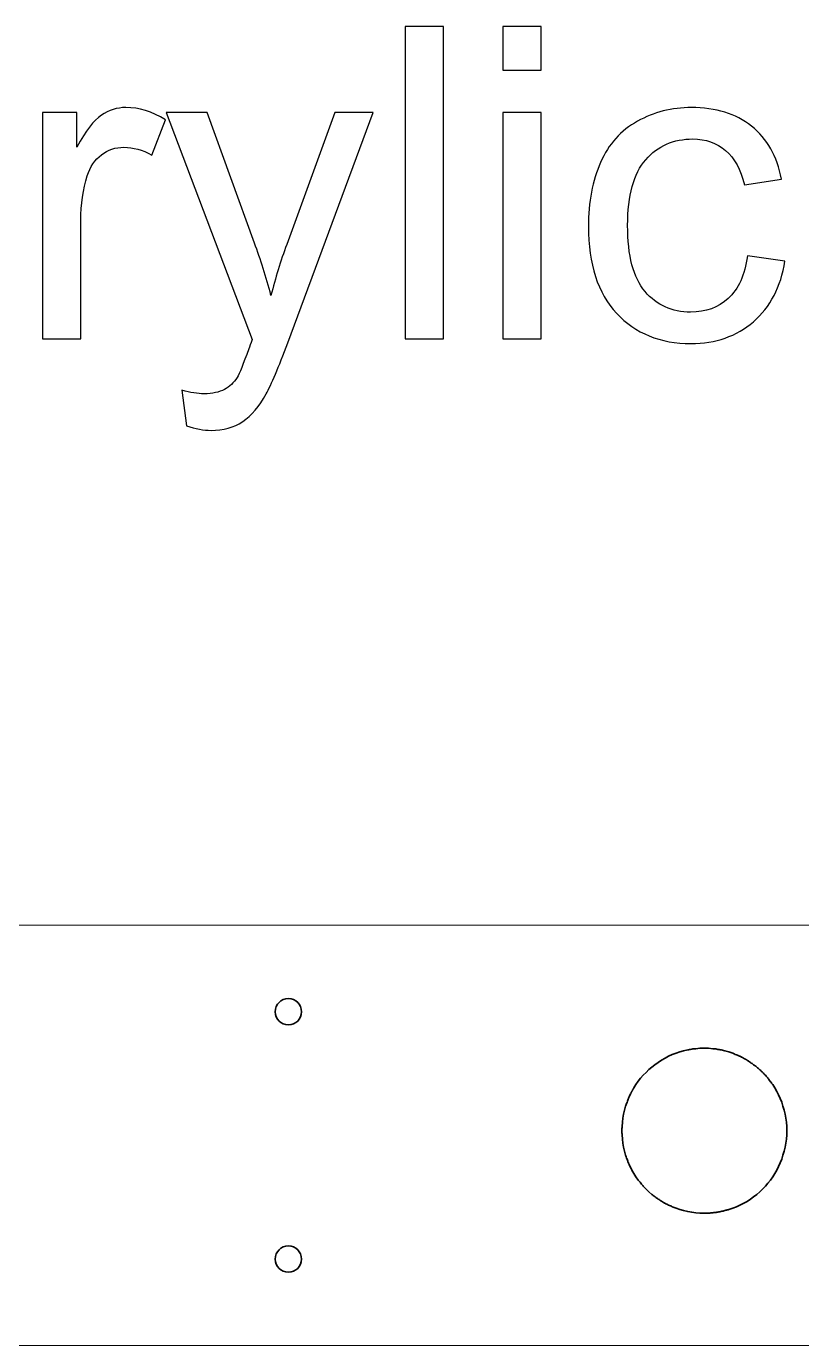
# Model space of a CAD drawing. Header units: millimetres. Extents: x 309 to 2032, y -1240 to 271.
# Drawn here: x 499.5 to 593.6, y 104.1 to 264.1 of the extents above; entities that cross this region are included whole.
import ezdxf

# ---------------------------------------------------------------- set-up
doc = ezdxf.new("R2010")
doc.units = ezdxf.units.MM
doc.header["$MEASUREMENT"] = 0
doc.layers.add('Layer 1', color=7, linetype='Continuous')

msp = doc.modelspace()

# ---------------------------------------------------------------- linework, layer by layer
at = {"layer": 'Layer 1', "color": 250, "lineweight": 18}
msp.add_lwpolyline([(401.2904, 104.1322), (661.2904, 104.1322), (661.2904, 155.1322), (401.2904, 155.1322), (401.2904, 104.1322)], close=True, dxfattribs=at)
at = {"layer": 'Layer 1', "color": 250}
for points, knots in [([(545.4713, 226.2476), (545.4713, 226.2476), (545.4713, 264.136), (545.4713, 264.136), (545.4713, 264.136), (550.1279, 264.136), (550.1279, 264.136), (550.1279, 264.136), (550.1279, 226.2476), (550.1279, 226.2476), (550.1279, 226.2476), (545.4713, 226.2476), (545.4713, 226.2476)], [0, 0, 0, 0, 0.25, 0.25, 0.25, 0.5, 0.5, 0.5, 0.75, 0.75, 0.75, 1, 1, 1, 1]), ([(557.3334, 258.8443), (557.3334, 258.8443), (557.3334, 264.136), (557.3334, 264.136), (557.3334, 264.136), (561.9901, 264.136), (561.9901, 264.136), (561.9901, 264.136), (561.9901, 258.8443), (561.9901, 258.8443), (561.9901, 258.8443), (557.3334, 258.8443), (557.3334, 258.8443)], [0, 0, 0, 0, 0.25, 0.25, 0.25, 0.5, 0.5, 0.5, 0.75, 0.75, 0.75, 1, 1, 1, 1]), ([(501.4446, 226.2476), (501.4446, 226.2476), (501.4446, 253.7114), (501.4446, 253.7114), (501.4446, 253.7114), (505.625, 253.7114), (505.625, 253.7114), (505.625, 253.7114), (505.625, 249.5045), (505.625, 249.5045), (506.6922, 251.4536), (507.6799, 252.7412), (508.5883, 253.3586), (509.4967, 253.9848), (510.4933, 254.2935), (511.5781, 254.2935), (513.148, 254.2935), (514.7443, 253.7996), (516.3671, 252.8206), (516.3671, 252.8206), (514.709, 248.5255), (514.709, 248.5255), (513.5801, 249.1605), (512.4513, 249.478), (511.3224, 249.478), (510.3081, 249.478), (509.3997, 249.1694), (508.5972, 248.5608), (507.7946, 247.9523), (507.2213, 247.1056), (506.8774, 246.0208), (506.357, 244.3716), (506.1013, 242.5636), (506.1013, 240.5968), (506.1013, 240.5968), (506.1013, 226.2476), (506.1013, 226.2476), (506.1013, 226.2476), (501.4446, 226.2476), (501.4446, 226.2476)], [0, 0, 0, 0, 0.07692308, 0.07692308, 0.07692308, 0.15384615, 0.15384615, 0.15384615, 0.23076923, 0.23076923, 0.23076923, 0.30769231, 0.30769231, 0.30769231, 0.38461538, 0.38461538, 0.38461538, 0.46153846, 0.46153846, 0.46153846, 0.53846154, 0.53846154, 0.53846154, 0.61538462, 0.61538462, 0.61538462, 0.69230769, 0.69230769, 0.69230769, 0.76923077, 0.76923077, 0.76923077, 0.84615385, 0.84615385, 0.84615385, 0.92307692, 0.92307692, 0.92307692, 1, 1, 1, 1]), ([(518.9071, 215.6907), (518.9071, 215.6907), (518.378, 219.9946), (518.378, 219.9946), (519.401, 219.7212), (520.283, 219.5801), (521.0414, 219.5801), (522.0821, 219.5801), (522.9112, 219.7565), (523.5285, 220.1004), (524.1547, 220.4444), (524.6662, 220.9295), (525.0631, 221.5468), (525.3542, 222.0143), (525.8304, 223.1696), (526.483, 225.0217), (526.5712, 225.2775), (526.7035, 225.6567), (526.8976, 226.1594), (526.8976, 226.1594), (516.473, 253.7114), (516.473, 253.7114), (516.473, 253.7114), (521.4471, 253.7114), (521.4471, 253.7114), (521.4471, 253.7114), (527.1798, 237.854), (527.1798, 237.854), (527.9294, 235.852), (528.5909, 233.7353), (529.1818, 231.5128), (529.7198, 233.603), (530.3548, 235.6668), (531.0956, 237.6952), (531.0956, 237.6952), (536.9517, 253.7114), (536.9517, 253.7114), (536.9517, 253.7114), (541.5996, 253.7114), (541.5996, 253.7114), (541.5996, 253.7114), (531.2191, 225.7713), (531.2191, 225.7713), (530.099, 222.7639), (529.2259, 220.7002), (528.5997, 219.5625), (527.7707, 218.0367), (526.8182, 216.9166), (525.751, 216.2022), (524.6751, 215.4879), (523.3962, 215.1351), (521.9146, 215.1351), (521.015, 215.1351), (520.0096, 215.3203), (518.9071, 215.6907)], [0, 0, 0, 0, 0.05555556, 0.05555556, 0.05555556, 0.11111111, 0.11111111, 0.11111111, 0.16666667, 0.16666667, 0.16666667, 0.22222222, 0.22222222, 0.22222222, 0.27777778, 0.27777778, 0.27777778, 0.33333333, 0.33333333, 0.33333333, 0.38888889, 0.38888889, 0.38888889, 0.44444444, 0.44444444, 0.44444444, 0.5, 0.5, 0.5, 0.55555556, 0.55555556, 0.55555556, 0.61111111, 0.61111111, 0.61111111, 0.66666667, 0.66666667, 0.66666667, 0.72222222, 0.72222222, 0.72222222, 0.77777778, 0.77777778, 0.77777778, 0.83333333, 0.83333333, 0.83333333, 0.88888889, 0.88888889, 0.88888889, 0.94444444, 0.94444444, 0.94444444, 1, 1, 1, 1]), ([(557.3334, 226.2476), (557.3334, 226.2476), (557.3334, 253.7114), (557.3334, 253.7114), (557.3334, 253.7114), (561.9901, 253.7114), (561.9901, 253.7114), (561.9901, 253.7114), (561.9901, 226.2476), (561.9901, 226.2476), (561.9901, 226.2476), (557.3334, 226.2476), (557.3334, 226.2476)], [0, 0, 0, 0, 0.25, 0.25, 0.25, 0.5, 0.5, 0.5, 0.75, 0.75, 0.75, 1, 1, 1, 1]), ([(587.0285, 236.3018), (587.0285, 236.3018), (591.5793, 235.6668), (591.5793, 235.6668), (591.0766, 232.5359), (589.8066, 230.0929), (587.7517, 228.3202), (585.6967, 226.5475), (583.1655, 225.6655), (580.1758, 225.6655), (576.4275, 225.6655), (573.4112, 226.8914), (571.1358, 229.3432), (568.8516, 231.795), (567.7139, 235.3052), (567.7139, 239.8736), (567.7139, 242.837), (568.2078, 245.4211), (569.1867, 247.6436), (570.1657, 249.8573), (571.6562, 251.5241), (573.667, 252.6266), (575.669, 253.7378), (577.8474, 254.2935), (580.211, 254.2935), (583.1832, 254.2935), (585.6262, 253.5438), (587.5135, 252.0357), (589.4097, 250.5275), (590.6268, 248.3844), (591.156, 245.6151), (591.156, 245.6151), (586.658, 244.9272), (586.658, 244.9272), (586.2259, 246.7705), (585.4674, 248.1551), (584.365, 249.09), (583.2714, 250.016), (581.9485, 250.4834), (580.3962, 250.4834), (578.0503, 250.4834), (576.1453, 249.6456), (574.6724, 247.9699), (573.2084, 246.2854), (572.4764, 243.6396), (572.4764, 240.0059), (572.4764, 236.3194), (573.1819, 233.6471), (574.593, 231.9802), (576.013, 230.3134), (577.8562, 229.4755), (580.1228, 229.4755), (581.9573, 229.4755), (583.483, 230.0311), (584.7001, 231.1512), (585.926, 232.2625), (586.7021, 233.9823), (587.0285, 236.3018)], [0, 0, 0, 0, 0.05263158, 0.05263158, 0.05263158, 0.10526316, 0.10526316, 0.10526316, 0.15789474, 0.15789474, 0.15789474, 0.21052632, 0.21052632, 0.21052632, 0.26315789, 0.26315789, 0.26315789, 0.31578947, 0.31578947, 0.31578947, 0.36842105, 0.36842105, 0.36842105, 0.42105263, 0.42105263, 0.42105263, 0.47368421, 0.47368421, 0.47368421, 0.52631579, 0.52631579, 0.52631579, 0.57894737, 0.57894737, 0.57894737, 0.63157895, 0.63157895, 0.63157895, 0.68421053, 0.68421053, 0.68421053, 0.73684211, 0.73684211, 0.73684211, 0.78947368, 0.78947368, 0.78947368, 0.84210526, 0.84210526, 0.84210526, 0.89473684, 0.89473684, 0.89473684, 0.94736842, 0.94736842, 0.94736842, 1, 1, 1, 1])]:
    msp.add_open_spline(points, degree=3, knots=knots, dxfattribs=at)
at = {"layer": 'Layer 1', "lineweight": 35}
for points in [[(532.8904, 144.6322), (532.8904, 145.5159), (532.1741, 146.2322), (531.2904, 146.2322), (530.4067, 146.2322), (529.6904, 145.5159), (529.6904, 144.6322), (529.6904, 143.7485), (530.4067, 143.0322), (531.2904, 143.0322), (532.1741, 143.0322), (532.8904, 143.7485), (532.8904, 144.6322)], [(532.8904, 114.6322), (532.8904, 115.5159), (532.1741, 116.2322), (531.2904, 116.2322), (530.4067, 116.2322), (529.6904, 115.5159), (529.6904, 114.6322), (529.6904, 113.7485), (530.4067, 113.0322), (531.2904, 113.0322), (532.1741, 113.0322), (532.8904, 113.7485), (532.8904, 114.6322)]]:
    msp.add_open_spline(points, degree=3, knots=[0, 0, 0, 0, 0.25, 0.25, 0.25, 0.5, 0.5, 0.5, 0.75, 0.75, 0.75, 1, 1, 1, 1], dxfattribs=at)
at = {"layer": 'Layer 1', "color": 250, "lineweight": 35}
msp.add_open_spline([(581.7937, 140.1916), (581.7937, 140.1916), (581.2599, 140.1916), (581.2599, 140.1916), (581.2599, 140.1916), (580.7595, 140.1416), (580.7595, 140.1416), (580.7595, 140.1416), (580.6595, 140.1416), (580.6595, 140.1416), (580.6595, 140.1416), (580.5426, 140.1249), (580.5426, 140.1249), (580.5426, 140.1249), (580.3926, 140.1082), (580.3926, 140.1082), (580.3926, 140.1082), (580.2591, 140.0748), (580.2591, 140.0748), (580.2591, 140.0748), (580.1257, 140.0582), (580.1257, 140.0582), (580.1257, 140.0582), (579.9922, 140.0415), (579.9922, 140.0415), (579.9922, 140.0415), (579.8754, 140.0248), (579.8754, 140.0248), (579.8754, 140.0248), (579.7753, 139.9914), (579.7753, 139.9914), (579.7753, 139.9914), (579.2749, 139.8913), (579.2749, 139.8913), (579.2749, 139.8913), (578.8079, 139.7579), (578.8079, 139.7579), (578.8079, 139.7579), (578.3575, 139.5911), (578.3575, 139.5911), (578.3575, 139.5911), (577.8904, 139.4243), (577.8904, 139.4243), (577.8904, 139.4243), (577.44, 139.2241), (577.44, 139.2241), (577.44, 139.2241), (577.023, 139.0073), (577.023, 139.0073), (577.023, 139.0073), (576.606, 138.7571), (576.606, 138.7571), (576.606, 138.7571), (576.189, 138.4902), (576.189, 138.4902), (576.189, 138.4902), (575.7887, 138.2066), (575.7887, 138.2066), (575.7887, 138.2066), (575.4217, 137.923), (575.4217, 137.923), (575.4217, 137.923), (575.0547, 137.6061), (575.0547, 137.6061), (575.0547, 137.6061), (574.7211, 137.2725), (574.7211, 137.2725), (574.7211, 137.2725), (574.3708, 136.9389), (574.3708, 136.9389), (574.3708, 136.9389), (574.0539, 136.5552), (574.0539, 136.5552), (574.0539, 136.5552), (573.7704, 136.1883), (573.7704, 136.1883), (573.7704, 136.1883), (573.4868, 135.7879), (573.4868, 135.7879), (573.4868, 135.7879), (573.2365, 135.3876), (573.2365, 135.3876), (573.2365, 135.3876), (573.1865, 135.3042), (573.1865, 135.3042), (573.1865, 135.3042), (573.1365, 135.2208), (573.1365, 135.2208), (573.1365, 135.2208), (573.0864, 135.1541), (573.0864, 135.1541), (573.0864, 135.1541), (573.0531, 135.0707), (573.0531, 135.0707), (573.0531, 135.0707), (573.003, 134.9873), (573.003, 134.9873), (573.003, 134.9873), (572.9697, 134.9205), (572.9697, 134.9205), (572.9697, 134.9205), (572.953, 134.9039), (572.953, 134.9039), (572.953, 134.9039), (572.953, 134.8872), (572.953, 134.8872), (572.953, 134.8872), (572.9363, 134.8705), (572.9363, 134.8705), (572.9363, 134.8705), (572.9363, 134.8538), (572.9363, 134.8538), (572.9363, 134.8538), (572.9196, 134.8538), (572.9196, 134.8538), (572.9196, 134.8538), (572.9196, 134.8371), (572.9196, 134.8371), (572.9196, 134.8371), (572.9029, 134.8205), (572.9029, 134.8205), (572.9029, 134.8205), (572.9029, 134.8038), (572.9029, 134.8038), (572.9029, 134.8038), (572.8863, 134.7704), (572.8863, 134.7704), (572.8863, 134.7704), (572.8362, 134.6537), (572.8362, 134.6537), (572.8362, 134.6537), (572.7695, 134.5369), (572.7695, 134.5369), (572.7695, 134.5369), (572.7194, 134.4201), (572.7194, 134.4201), (572.7194, 134.4201), (572.6694, 134.3034), (572.6694, 134.3034), (572.6694, 134.3034), (572.636, 134.22), (572.636, 134.22), (572.636, 134.22), (572.5861, 134.1366), (572.5861, 134.1366), (572.5861, 134.1366), (572.5693, 134.1032), (572.5693, 134.1032), (572.5693, 134.1032), (572.536, 134.0198), (572.536, 134.0198), (572.536, 134.0198), (572.536, 134.0031), (572.536, 134.0031), (572.536, 134.0031), (572.4859, 133.8863), (572.4859, 133.8863), (572.4859, 133.8863), (572.4526, 133.7696), (572.4526, 133.7696), (572.4526, 133.7696), (572.4025, 133.6361), (572.4025, 133.6361), (572.4025, 133.6361), (572.3525, 133.5027), (572.3525, 133.5027), (572.3525, 133.5027), (572.3024, 133.3859), (572.3024, 133.3859), (572.3024, 133.3859), (572.2691, 133.2692), (572.2691, 133.2692), (572.2691, 133.2692), (572.2357, 133.1691), (572.2357, 133.1691), (572.2357, 133.1691), (572.1023, 132.702), (572.1023, 132.702), (572.1023, 132.702), (571.9855, 132.2183), (571.9855, 132.2183), (571.9855, 132.2183), (571.9021, 131.7179), (571.9021, 131.7179), (571.9021, 131.7179), (571.8354, 131.2175), (571.8354, 131.2175), (571.8354, 131.2175), (571.802, 130.717), (571.802, 130.717), (571.802, 130.717), (571.802, 130.6003), (571.802, 130.6003), (571.802, 130.6003), (571.7854, 130.4835), (571.7854, 130.4835), (571.7854, 130.4835), (571.7854, 130.3334), (571.7854, 130.3334), (571.7854, 130.3334), (571.7854, 130.1999), (571.7854, 130.1999), (571.7854, 130.1999), (571.7854, 130.0498), (571.7854, 130.0498), (571.7854, 130.0498), (571.7854, 129.9164), (571.7854, 129.9164), (571.7854, 129.9164), (571.802, 129.7996), (571.802, 129.7996), (571.802, 129.7996), (571.802, 129.6828), (571.802, 129.6828), (571.802, 129.6828), (571.8354, 129.1824), (571.8354, 129.1824), (571.8354, 129.1824), (571.9021, 128.682), (571.9021, 128.682), (571.9021, 128.682), (571.9855, 128.1816), (571.9855, 128.1816), (571.9855, 128.1816), (572.1023, 127.6979), (572.1023, 127.6979), (572.1023, 127.6979), (572.2357, 127.2308), (572.2357, 127.2308), (572.2357, 127.2308), (572.2691, 127.1307), (572.2691, 127.1307), (572.2691, 127.1307), (572.3024, 127.014), (572.3024, 127.014), (572.3024, 127.014), (572.3525, 126.8805), (572.3525, 126.8805), (572.3525, 126.8805), (572.4025, 126.7637), (572.4025, 126.7637), (572.4025, 126.7637), (572.4526, 126.6303), (572.4526, 126.6303), (572.4526, 126.6303), (572.4859, 126.5135), (572.4859, 126.5135), (572.4859, 126.5135), (572.5193, 126.4301), (572.5193, 126.4301), (572.5193, 126.4301), (572.5526, 126.3467), (572.5526, 126.3467), (572.5526, 126.3467), (572.5693, 126.33), (572.5693, 126.33), (572.5693, 126.33), (572.5693, 126.2967), (572.5693, 126.2967), (572.5693, 126.2967), (572.5861, 126.28), (572.5861, 126.28), (572.5861, 126.28), (572.5861, 126.2633), (572.5861, 126.2633), (572.5861, 126.2633), (572.6027, 126.23), (572.6027, 126.23), (572.6027, 126.23), (572.6194, 126.2133), (572.6194, 126.2133), (572.6194, 126.2133), (572.6194, 126.1966), (572.6194, 126.1966), (572.6194, 126.1966), (572.636, 126.1799), (572.636, 126.1799), (572.636, 126.1799), (572.6694, 126.0965), (572.6694, 126.0965), (572.6694, 126.0965), (572.7194, 125.9798), (572.7194, 125.9798), (572.7194, 125.9798), (572.7695, 125.863), (572.7695, 125.863), (572.7695, 125.863), (572.8362, 125.7462), (572.8362, 125.7462), (572.8362, 125.7462), (572.8863, 125.6295), (572.8863, 125.6295), (572.8863, 125.6295), (572.953, 125.5127), (572.953, 125.5127), (572.953, 125.5127), (572.9863, 125.4293), (572.9863, 125.4293), (572.9863, 125.4293), (573.2365, 124.9956), (573.2365, 124.9956), (573.2365, 124.9956), (573.4868, 124.5953), (573.4868, 124.5953), (573.4868, 124.5953), (573.7704, 124.2116), (573.7704, 124.2116), (573.7704, 124.2116), (573.837, 124.1282), (573.837, 124.1282), (573.837, 124.1282), (573.9038, 124.0448), (573.9038, 124.0448), (573.9038, 124.0448), (573.9872, 123.9447), (573.9872, 123.9447), (573.9872, 123.9447), (574.0706, 123.828), (574.0706, 123.828), (574.0706, 123.828), (574.154, 123.7279), (574.154, 123.7279), (574.154, 123.7279), (574.2374, 123.6278), (574.2374, 123.6278), (574.2374, 123.6278), (574.3042, 123.5444), (574.3042, 123.5444), (574.3042, 123.5444), (574.3708, 123.461), (574.3708, 123.461), (574.3708, 123.461), (574.7211, 123.1107), (574.7211, 123.1107), (574.7211, 123.1107), (575.0547, 122.7938), (575.0547, 122.7938), (575.0547, 122.7938), (575.4217, 122.4768), (575.4217, 122.4768), (575.4217, 122.4768), (575.5051, 122.4101), (575.5051, 122.4101), (575.5051, 122.4101), (575.5885, 122.3434), (575.5885, 122.3434), (575.5885, 122.3434), (575.6886, 122.26), (575.6886, 122.26), (575.6886, 122.26), (575.8054, 122.1766), (575.8054, 122.1766), (575.8054, 122.1766), (575.9054, 122.1099), (575.9054, 122.1099), (575.9054, 122.1099), (576.0223, 122.0265), (576.0223, 122.0265), (576.0223, 122.0265), (576.1056, 121.9597), (576.1056, 121.9597), (576.1056, 121.9597), (576.189, 121.9097), (576.189, 121.9097), (576.189, 121.9097), (576.2892, 121.843), (576.2892, 121.843), (576.2892, 121.843), (576.3725, 121.7763), (576.3725, 121.7763), (576.3725, 121.7763), (576.4893, 121.7095), (576.4893, 121.7095), (576.4893, 121.7095), (576.606, 121.6428), (576.606, 121.6428), (576.606, 121.6428), (576.7228, 121.5761), (576.7228, 121.5761), (576.7228, 121.5761), (576.8395, 121.5094), (576.8395, 121.5094), (576.8395, 121.5094), (576.9063, 121.4593), (576.9063, 121.4593), (576.9063, 121.4593), (576.973, 121.426), (576.973, 121.426), (576.973, 121.426), (577.0564, 121.3759), (577.0564, 121.3759), (577.0564, 121.3759), (577.1064, 121.3426), (577.1064, 121.3426), (577.1064, 121.3426), (577.2232, 121.2925), (577.2232, 121.2925), (577.2232, 121.2925), (577.3233, 121.2425), (577.3233, 121.2425), (577.3233, 121.2425), (577.4567, 121.1758), (577.4567, 121.1758), (577.4567, 121.1758), (577.5735, 121.1257), (577.5735, 121.1257), (577.5735, 121.1257), (577.6903, 121.0757), (577.6903, 121.0757), (577.6903, 121.0757), (577.807, 121.0256), (577.807, 121.0256), (577.807, 121.0256), (577.8904, 120.9756), (577.8904, 120.9756), (577.8904, 120.9756), (578.3575, 120.7921), (578.3575, 120.7921), (578.3575, 120.7921), (578.8079, 120.642), (578.8079, 120.642), (578.8079, 120.642), (579.2749, 120.5085), (579.2749, 120.5085), (579.2749, 120.5085), (579.7753, 120.3918), (579.7753, 120.3918), (579.7753, 120.3918), (580.2591, 120.3084), (580.2591, 120.3084), (580.2591, 120.3084), (580.7595, 120.2416), (580.7595, 120.2416), (580.7595, 120.2416), (581.2599, 120.1916), (581.2599, 120.1916), (581.2599, 120.1916), (581.3767, 120.1916), (581.3767, 120.1916), (581.3767, 120.1916), (581.5101, 120.1916), (581.5101, 120.1916), (581.5101, 120.1916), (581.6435, 120.1916), (581.6435, 120.1916), (581.6435, 120.1916), (581.777, 120.1916), (581.777, 120.1916), (581.777, 120.1916), (581.9271, 120.1916), (581.9271, 120.1916), (581.9271, 120.1916), (582.0606, 120.1916), (582.0606, 120.1916), (582.0606, 120.1916), (582.144, 120.1916), (582.144, 120.1916), (582.144, 120.1916), (582.2441, 120.1916), (582.2441, 120.1916), (582.2441, 120.1916), (582.3275, 120.2083), (582.3275, 120.2083), (582.3275, 120.2083), (582.3776, 120.2083), (582.3776, 120.2083), (582.3776, 120.2083), (582.4776, 120.2083), (582.4776, 120.2083), (582.4776, 120.2083), (582.5276, 120.225), (582.5276, 120.225), (582.5276, 120.225), (582.6611, 120.225), (582.6611, 120.225), (582.6611, 120.225), (582.8112, 120.2416), (582.8112, 120.2416), (582.8112, 120.2416), (582.9446, 120.2583), (582.9446, 120.2583), (582.9446, 120.2583), (583.0781, 120.275), (583.0781, 120.275), (583.0781, 120.275), (583.2115, 120.2917), (583.2115, 120.2917), (583.2115, 120.2917), (583.3117, 120.3084), (583.3117, 120.3084), (583.3117, 120.3084), (583.395, 120.3084), (583.395, 120.3084), (583.395, 120.3084), (583.4117, 120.325), (583.4117, 120.325), (583.4117, 120.325), (583.5285, 120.3417), (583.5285, 120.3417), (583.5285, 120.3417), (583.6619, 120.3751), (583.6619, 120.3751), (583.6619, 120.3751), (583.7953, 120.3918), (583.7953, 120.3918), (583.7953, 120.3918), (583.9288, 120.4251), (583.9288, 120.4251), (583.9288, 120.4251), (584.0622, 120.4585), (584.0622, 120.4585), (584.0622, 120.4585), (584.1623, 120.4752), (584.1623, 120.4752), (584.1623, 120.4752), (584.2624, 120.5085), (584.2624, 120.5085), (584.2624, 120.5085), (584.3958, 120.5419), (584.3958, 120.5419), (584.3958, 120.5419), (584.4792, 120.5586), (584.4792, 120.5586), (584.4792, 120.5586), (584.5793, 120.5919), (584.5793, 120.5919), (584.5793, 120.5919), (584.6627, 120.6086), (584.6627, 120.6086), (584.6627, 120.6086), (584.7629, 120.642), (584.7629, 120.642), (584.7629, 120.642), (585.2299, 120.7921), (585.2299, 120.7921), (585.2299, 120.7921), (585.6802, 120.9756), (585.6802, 120.9756), (585.6802, 120.9756), (586.1139, 121.1758), (586.1139, 121.1758), (586.1139, 121.1758), (586.5643, 121.3926), (586.5643, 121.3926), (586.5643, 121.3926), (586.9813, 121.6261), (586.9813, 121.6261), (586.9813, 121.6261), (587.3817, 121.9097), (587.3817, 121.9097), (587.3817, 121.9097), (587.7653, 122.1766), (587.7653, 122.1766), (587.7653, 122.1766), (588.1657, 122.4768), (588.1657, 122.4768), (588.1657, 122.4768), (588.5159, 122.7938), (588.5159, 122.7938), (588.5159, 122.7938), (588.8663, 123.1107), (588.8663, 123.1107), (588.8663, 123.1107), (589.1998, 123.461), (589.1998, 123.461), (589.1998, 123.461), (589.5001, 123.828), (589.5001, 123.828), (589.5001, 123.828), (589.817, 124.2116), (589.817, 124.2116), (589.817, 124.2116), (590.0839, 124.5953), (590.0839, 124.5953), (590.0839, 124.5953), (590.3508, 124.9956), (590.3508, 124.9956), (590.3508, 124.9956), (590.5844, 125.4293), (590.5844, 125.4293), (590.5844, 125.4293), (590.8012, 125.863), (590.8012, 125.863), (590.8012, 125.863), (591.0013, 126.2967), (591.0013, 126.2967), (591.0013, 126.2967), (591.1848, 126.7471), (591.1848, 126.7471), (591.1848, 126.7471), (591.335, 127.2308), (591.335, 127.2308), (591.335, 127.2308), (591.4851, 127.6979), (591.4851, 127.6979), (591.4851, 127.6979), (591.6018, 128.1816), (591.6018, 128.1816), (591.6018, 128.1816), (591.6852, 128.682), (591.6852, 128.682), (591.6852, 128.682), (591.752, 129.1824), (591.752, 129.1824), (591.752, 129.1824), (591.7854, 129.6828), (591.7854, 129.6828), (591.7854, 129.6828), (591.7854, 129.7996), (591.7854, 129.7996), (591.7854, 129.7996), (591.7854, 129.9164), (591.7854, 129.9164), (591.7854, 129.9164), (591.7854, 130.0498), (591.7854, 130.0498), (591.7854, 130.0498), (591.7854, 130.1999), (591.7854, 130.1999), (591.7854, 130.1999), (591.7854, 130.3334), (591.7854, 130.3334), (591.7854, 130.3334), (591.7854, 130.4835), (591.7854, 130.4835), (591.7854, 130.4835), (591.7854, 130.6003), (591.7854, 130.6003), (591.7854, 130.6003), (591.7854, 130.717), (591.7854, 130.717), (591.7854, 130.717), (591.752, 131.2175), (591.752, 131.2175), (591.752, 131.2175), (591.6852, 131.7179), (591.6852, 131.7179), (591.6852, 131.7179), (591.6018, 132.2183), (591.6018, 132.2183), (591.6018, 132.2183), (591.4851, 132.702), (591.4851, 132.702), (591.4851, 132.702), (591.335, 133.1691), (591.335, 133.1691), (591.335, 133.1691), (591.1848, 133.6528), (591.1848, 133.6528), (591.1848, 133.6528), (591.0013, 134.1032), (591.0013, 134.1032), (591.0013, 134.1032), (590.8012, 134.5369), (590.8012, 134.5369), (590.8012, 134.5369), (590.5844, 134.9706), (590.5844, 134.9706), (590.5844, 134.9706), (590.3508, 135.3876), (590.3508, 135.3876), (590.3508, 135.3876), (590.0839, 135.7879), (590.0839, 135.7879), (590.0839, 135.7879), (590.0172, 135.8713), (590.0172, 135.8713), (590.0172, 135.8713), (589.9505, 135.9714), (589.9505, 135.9714), (589.9505, 135.9714), (589.8837, 136.0715), (589.8837, 136.0715), (589.8837, 136.0715), (589.8003, 136.1716), (589.8003, 136.1716), (589.8003, 136.1716), (589.7169, 136.2883), (589.7169, 136.2883), (589.7169, 136.2883), (589.6335, 136.3884), (589.6335, 136.3884), (589.6335, 136.3884), (589.5668, 136.4885), (589.5668, 136.4885), (589.5668, 136.4885), (589.5001, 136.5552), (589.5001, 136.5552), (589.5001, 136.5552), (589.4501, 136.6386), (589.4501, 136.6386), (589.4501, 136.6386), (589.3667, 136.722), (589.3667, 136.722), (589.3667, 136.722), (589.2832, 136.8221), (589.2832, 136.8221), (589.2832, 136.8221), (589.1998, 136.9222), (589.1998, 136.9222), (589.1998, 136.9222), (589.0998, 137.0223), (589.0998, 137.0223), (589.0998, 137.0223), (589.0164, 137.1057), (589.0164, 137.1057), (589.0164, 137.1057), (588.9663, 137.1724), (588.9663, 137.1724), (588.9663, 137.1724), (588.8996, 137.2391), (588.8996, 137.2391), (588.8996, 137.2391), (588.8996, 137.2391), (588.8996, 137.2391), (588.8996, 137.2391), (588.8829, 137.2558), (588.8829, 137.2558), (588.8829, 137.2558), (588.8663, 137.2558), (588.8663, 137.2558), (588.8663, 137.2558), (588.8496, 137.2725), (588.8496, 137.2725), (588.8496, 137.2725), (588.8329, 137.2892), (588.8329, 137.2892), (588.8329, 137.2892), (588.8329, 137.3059), (588.8329, 137.3059), (588.8329, 137.3059), (588.8162, 137.3225), (588.8162, 137.3225), (588.8162, 137.3225), (588.7995, 137.3392), (588.7995, 137.3392), (588.7995, 137.3392), (588.7329, 137.3893), (588.7329, 137.3893), (588.7329, 137.3893), (588.6661, 137.456), (588.6661, 137.456), (588.6661, 137.456), (588.5994, 137.5227), (588.5994, 137.5227), (588.5994, 137.5227), (588.5326, 137.5894), (588.5326, 137.5894), (588.5326, 137.5894), (588.466, 137.6395), (588.466, 137.6395), (588.466, 137.6395), (588.4325, 137.6728), (588.4325, 137.6728), (588.4325, 137.6728), (588.3658, 137.7396), (588.3658, 137.7396), (588.3658, 137.7396), (588.3491, 137.7396), (588.3491, 137.7396), (588.3491, 137.7396), (588.2491, 137.823), (588.2491, 137.823), (588.2491, 137.823), (588.149, 137.9064), (588.149, 137.9064), (588.149, 137.9064), (588.0489, 138.0064), (588.0489, 138.0064), (588.0489, 138.0064), (587.9488, 138.0732), (587.9488, 138.0732), (587.9488, 138.0732), (587.8487, 138.1566), (587.8487, 138.1566), (587.8487, 138.1566), (587.7653, 138.2066), (587.7653, 138.2066), (587.7653, 138.2066), (587.6819, 138.2733), (587.6819, 138.2733), (587.6819, 138.2733), (587.5985, 138.3401), (587.5985, 138.3401), (587.5985, 138.3401), (587.4817, 138.4068), (587.4817, 138.4068), (587.4817, 138.4068), (587.3817, 138.4902), (587.3817, 138.4902), (587.3817, 138.4902), (587.2649, 138.5569), (587.2649, 138.5569), (587.2649, 138.5569), (587.1648, 138.6403), (587.1648, 138.6403), (587.1648, 138.6403), (587.0981, 138.6737), (587.0981, 138.6737), (587.0981, 138.6737), (587.0148, 138.7237), (587.0148, 138.7237), (587.0148, 138.7237), (586.9313, 138.7738), (586.9313, 138.7738), (586.9313, 138.7738), (586.8979, 138.8071), (586.8979, 138.8071), (586.8979, 138.8071), (586.7812, 138.8572), (586.7812, 138.8572), (586.7812, 138.8572), (586.6644, 138.9239), (586.6644, 138.9239), (586.6644, 138.9239), (586.5476, 138.9906), (586.5476, 138.9906), (586.5476, 138.9906), (586.4309, 139.0573), (586.4309, 139.0573), (586.4309, 139.0573), (586.3141, 139.124), (586.3141, 139.124), (586.3141, 139.124), (586.2474, 139.1574), (586.2474, 139.1574), (586.2474, 139.1574), (586.164, 139.1908), (586.164, 139.1908), (586.164, 139.1908), (586.1473, 139.2074), (586.1473, 139.2074), (586.1473, 139.2074), (586.1306, 139.2241), (586.1306, 139.2241), (586.1306, 139.2241), (586.0973, 139.2241), (586.0973, 139.2241), (586.0973, 139.2241), (586.0806, 139.2408), (586.0806, 139.2408), (586.0806, 139.2408), (586.0472, 139.2575), (586.0472, 139.2575), (586.0472, 139.2575), (586.0305, 139.2575), (586.0305, 139.2575), (586.0305, 139.2575), (586.0139, 139.2742), (586.0139, 139.2742), (586.0139, 139.2742), (585.9805, 139.2742), (585.9805, 139.2742), (585.9805, 139.2742), (585.9138, 139.3075), (585.9138, 139.3075), (585.9138, 139.3075), (585.797, 139.3576), (585.797, 139.3576), (585.797, 139.3576), (585.6802, 139.4076), (585.6802, 139.4076), (585.6802, 139.4076), (585.5468, 139.4577), (585.5468, 139.4577), (585.5468, 139.4577), (585.4301, 139.5077), (585.4301, 139.5077), (585.4301, 139.5077), (585.3133, 139.5577), (585.3133, 139.5577), (585.3133, 139.5577), (585.2299, 139.5911), (585.2299, 139.5911), (585.2299, 139.5911), (584.7629, 139.7579), (584.7629, 139.7579), (584.7629, 139.7579), (584.2791, 139.8913), (584.2791, 139.8913), (584.2791, 139.8913), (583.812, 139.9914), (583.812, 139.9914), (583.812, 139.9914), (583.7119, 140.0248), (583.7119, 140.0248), (583.7119, 140.0248), (583.5785, 140.0415), (583.5785, 140.0415), (583.5785, 140.0415), (583.445, 140.0582), (583.445, 140.0582), (583.445, 140.0582), (583.3117, 140.0748), (583.3117, 140.0748), (583.3117, 140.0748), (583.1782, 140.1082), (583.1782, 140.1082), (583.1782, 140.1082), (583.0448, 140.1249), (583.0448, 140.1249), (583.0448, 140.1249), (582.928, 140.1416), (582.928, 140.1416), (582.928, 140.1416), (582.8112, 140.1416), (582.8112, 140.1416), (582.8112, 140.1416), (582.2941, 140.1916), (582.2941, 140.1916), (582.2941, 140.1916), (581.7937, 140.1916), (581.7937, 140.1916)], degree=3, knots=[0, 0, 0, 0, 0.00328947, 0.00328947, 0.00328947, 0.00657895, 0.00657895, 0.00657895, 0.00986842, 0.00986842, 0.00986842, 0.01315789, 0.01315789, 0.01315789, 0.01644737, 0.01644737, 0.01644737, 0.01973684, 0.01973684, 0.01973684, 0.02302632, 0.02302632, 0.02302632, 0.02631579, 0.02631579, 0.02631579, 0.02960526, 0.02960526, 0.02960526, 0.03289474, 0.03289474, 0.03289474, 0.03618421, 0.03618421, 0.03618421, 0.03947368, 0.03947368, 0.03947368, 0.04276316, 0.04276316, 0.04276316, 0.04605263, 0.04605263, 0.04605263, 0.04934211, 0.04934211, 0.04934211, 0.05263158, 0.05263158, 0.05263158, 0.05592105, 0.05592105, 0.05592105, 0.05921053, 0.05921053, 0.05921053, 0.0625, 0.0625, 0.0625, 0.06578947, 0.06578947, 0.06578947, 0.06907895, 0.06907895, 0.06907895, 0.07236842, 0.07236842, 0.07236842, 0.07565789, 0.07565789, 0.07565789, 0.07894737, 0.07894737, 0.07894737, 0.08223684, 0.08223684, 0.08223684, 0.08552632, 0.08552632, 0.08552632, 0.08881579, 0.08881579, 0.08881579, 0.09210526, 0.09210526, 0.09210526, 0.09539474, 0.09539474, 0.09539474, 0.09868421, 0.09868421, 0.09868421, 0.10197368, 0.10197368, 0.10197368, 0.10526316, 0.10526316, 0.10526316, 0.10855263, 0.10855263, 0.10855263, 0.11184211, 0.11184211, 0.11184211, 0.11513158, 0.11513158, 0.11513158, 0.11842105, 0.11842105, 0.11842105, 0.12171053, 0.12171053, 0.12171053, 0.125, 0.125, 0.125, 0.12828947, 0.12828947, 0.12828947, 0.13157895, 0.13157895, 0.13157895, 0.13486842, 0.13486842, 0.13486842, 0.13815789, 0.13815789, 0.13815789, 0.14144737, 0.14144737, 0.14144737, 0.14473684, 0.14473684, 0.14473684, 0.14802632, 0.14802632, 0.14802632, 0.15131579, 0.15131579, 0.15131579, 0.15460526, 0.15460526, 0.15460526, 0.15789474, 0.15789474, 0.15789474, 0.16118421, 0.16118421, 0.16118421, 0.16447368, 0.16447368, 0.16447368, 0.16776316, 0.16776316, 0.16776316, 0.17105263, 0.17105263, 0.17105263, 0.17434211, 0.17434211, 0.17434211, 0.17763158, 0.17763158, 0.17763158, 0.18092105, 0.18092105, 0.18092105, 0.18421053, 0.18421053, 0.18421053, 0.1875, 0.1875, 0.1875, 0.19078947, 0.19078947, 0.19078947, 0.19407895, 0.19407895, 0.19407895, 0.19736842, 0.19736842, 0.19736842, 0.20065789, 0.20065789, 0.20065789, 0.20394737, 0.20394737, 0.20394737, 0.20723684, 0.20723684, 0.20723684, 0.21052632, 0.21052632, 0.21052632, 0.21381579, 0.21381579, 0.21381579, 0.21710526, 0.21710526, 0.21710526, 0.22039474, 0.22039474, 0.22039474, 0.22368421, 0.22368421, 0.22368421, 0.22697368, 0.22697368, 0.22697368, 0.23026316, 0.23026316, 0.23026316, 0.23355263, 0.23355263, 0.23355263, 0.23684211, 0.23684211, 0.23684211, 0.24013158, 0.24013158, 0.24013158, 0.24342105, 0.24342105, 0.24342105, 0.24671053, 0.24671053, 0.24671053, 0.25, 0.25, 0.25, 0.25328947, 0.25328947, 0.25328947, 0.25657895, 0.25657895, 0.25657895, 0.25986842, 0.25986842, 0.25986842, 0.26315789, 0.26315789, 0.26315789, 0.26644737, 0.26644737, 0.26644737, 0.26973684, 0.26973684, 0.26973684, 0.27302632, 0.27302632, 0.27302632, 0.27631579, 0.27631579, 0.27631579, 0.27960526, 0.27960526, 0.27960526, 0.28289474, 0.28289474, 0.28289474, 0.28618421, 0.28618421, 0.28618421, 0.28947368, 0.28947368, 0.28947368, 0.29276316, 0.29276316, 0.29276316, 0.29605263, 0.29605263, 0.29605263, 0.29934211, 0.29934211, 0.29934211, 0.30263158, 0.30263158, 0.30263158, 0.30592105, 0.30592105, 0.30592105, 0.30921053, 0.30921053, 0.30921053, 0.3125, 0.3125, 0.3125, 0.31578947, 0.31578947, 0.31578947, 0.31907895, 0.31907895, 0.31907895, 0.32236842, 0.32236842, 0.32236842, 0.32565789, 0.32565789, 0.32565789, 0.32894737, 0.32894737, 0.32894737, 0.33223684, 0.33223684, 0.33223684, 0.33552632, 0.33552632, 0.33552632, 0.33881579, 0.33881579, 0.33881579, 0.34210526, 0.34210526, 0.34210526, 0.34539474, 0.34539474, 0.34539474, 0.34868421, 0.34868421, 0.34868421, 0.35197368, 0.35197368, 0.35197368, 0.35526316, 0.35526316, 0.35526316, 0.35855263, 0.35855263, 0.35855263, 0.36184211, 0.36184211, 0.36184211, 0.36513158, 0.36513158, 0.36513158, 0.36842105, 0.36842105, 0.36842105, 0.37171053, 0.37171053, 0.37171053, 0.375, 0.375, 0.375, 0.37828947, 0.37828947, 0.37828947, 0.38157895, 0.38157895, 0.38157895, 0.38486842, 0.38486842, 0.38486842, 0.38815789, 0.38815789, 0.38815789, 0.39144737, 0.39144737, 0.39144737, 0.39473684, 0.39473684, 0.39473684, 0.39802632, 0.39802632, 0.39802632, 0.40131579, 0.40131579, 0.40131579, 0.40460526, 0.40460526, 0.40460526, 0.40789474, 0.40789474, 0.40789474, 0.41118421, 0.41118421, 0.41118421, 0.41447368, 0.41447368, 0.41447368, 0.41776316, 0.41776316, 0.41776316, 0.42105263, 0.42105263, 0.42105263, 0.42434211, 0.42434211, 0.42434211, 0.42763158, 0.42763158, 0.42763158, 0.43092105, 0.43092105, 0.43092105, 0.43421053, 0.43421053, 0.43421053, 0.4375, 0.4375, 0.4375, 0.44078947, 0.44078947, 0.44078947, 0.44407895, 0.44407895, 0.44407895, 0.44736842, 0.44736842, 0.44736842, 0.45065789, 0.45065789, 0.45065789, 0.45394737, 0.45394737, 0.45394737, 0.45723684, 0.45723684, 0.45723684, 0.46052632, 0.46052632, 0.46052632, 0.46381579, 0.46381579, 0.46381579, 0.46710526, 0.46710526, 0.46710526, 0.47039474, 0.47039474, 0.47039474, 0.47368421, 0.47368421, 0.47368421, 0.47697368, 0.47697368, 0.47697368, 0.48026316, 0.48026316, 0.48026316, 0.48355263, 0.48355263, 0.48355263, 0.48684211, 0.48684211, 0.48684211, 0.49013158, 0.49013158, 0.49013158, 0.49342105, 0.49342105, 0.49342105, 0.49671053, 0.49671053, 0.49671053, 0.5, 0.5, 0.5, 0.50328947, 0.50328947, 0.50328947, 0.50657895, 0.50657895, 0.50657895, 0.50986842, 0.50986842, 0.50986842, 0.51315789, 0.51315789, 0.51315789, 0.51644737, 0.51644737, 0.51644737, 0.51973684, 0.51973684, 0.51973684, 0.52302632, 0.52302632, 0.52302632, 0.52631579, 0.52631579, 0.52631579, 0.52960526, 0.52960526, 0.52960526, 0.53289474, 0.53289474, 0.53289474, 0.53618421, 0.53618421, 0.53618421, 0.53947368, 0.53947368, 0.53947368, 0.54276316, 0.54276316, 0.54276316, 0.54605263, 0.54605263, 0.54605263, 0.54934211, 0.54934211, 0.54934211, 0.55263158, 0.55263158, 0.55263158, 0.55592105, 0.55592105, 0.55592105, 0.55921053, 0.55921053, 0.55921053, 0.5625, 0.5625, 0.5625, 0.56578947, 0.56578947, 0.56578947, 0.56907895, 0.56907895, 0.56907895, 0.57236842, 0.57236842, 0.57236842, 0.57565789, 0.57565789, 0.57565789, 0.57894737, 0.57894737, 0.57894737, 0.58223684, 0.58223684, 0.58223684, 0.58552632, 0.58552632, 0.58552632, 0.58881579, 0.58881579, 0.58881579, 0.59210526, 0.59210526, 0.59210526, 0.59539474, 0.59539474, 0.59539474, 0.59868421, 0.59868421, 0.59868421, 0.60197368, 0.60197368, 0.60197368, 0.60526316, 0.60526316, 0.60526316, 0.60855263, 0.60855263, 0.60855263, 0.61184211, 0.61184211, 0.61184211, 0.61513158, 0.61513158, 0.61513158, 0.61842105, 0.61842105, 0.61842105, 0.62171053, 0.62171053, 0.62171053, 0.625, 0.625, 0.625, 0.62828947, 0.62828947, 0.62828947, 0.63157895, 0.63157895, 0.63157895, 0.63486842, 0.63486842, 0.63486842, 0.63815789, 0.63815789, 0.63815789, 0.64144737, 0.64144737, 0.64144737, 0.64473684, 0.64473684, 0.64473684, 0.64802632, 0.64802632, 0.64802632, 0.65131579, 0.65131579, 0.65131579, 0.65460526, 0.65460526, 0.65460526, 0.65789474, 0.65789474, 0.65789474, 0.66118421, 0.66118421, 0.66118421, 0.66447368, 0.66447368, 0.66447368, 0.66776316, 0.66776316, 0.66776316, 0.67105263, 0.67105263, 0.67105263, 0.67434211, 0.67434211, 0.67434211, 0.67763158, 0.67763158, 0.67763158, 0.68092105, 0.68092105, 0.68092105, 0.68421053, 0.68421053, 0.68421053, 0.6875, 0.6875, 0.6875, 0.69078947, 0.69078947, 0.69078947, 0.69407895, 0.69407895, 0.69407895, 0.69736842, 0.69736842, 0.69736842, 0.70065789, 0.70065789, 0.70065789, 0.70394737, 0.70394737, 0.70394737, 0.70723684, 0.70723684, 0.70723684, 0.71052632, 0.71052632, 0.71052632, 0.71381579, 0.71381579, 0.71381579, 0.71710526, 0.71710526, 0.71710526, 0.72039474, 0.72039474, 0.72039474, 0.72368421, 0.72368421, 0.72368421, 0.72697368, 0.72697368, 0.72697368, 0.73026316, 0.73026316, 0.73026316, 0.73355263, 0.73355263, 0.73355263, 0.73684211, 0.73684211, 0.73684211, 0.74013158, 0.74013158, 0.74013158, 0.74342105, 0.74342105, 0.74342105, 0.74671053, 0.74671053, 0.74671053, 0.75, 0.75, 0.75, 0.75328947, 0.75328947, 0.75328947, 0.75657895, 0.75657895, 0.75657895, 0.75986842, 0.75986842, 0.75986842, 0.76315789, 0.76315789, 0.76315789, 0.76644737, 0.76644737, 0.76644737, 0.76973684, 0.76973684, 0.76973684, 0.77302632, 0.77302632, 0.77302632, 0.77631579, 0.77631579, 0.77631579, 0.77960526, 0.77960526, 0.77960526, 0.78289474, 0.78289474, 0.78289474, 0.78618421, 0.78618421, 0.78618421, 0.78947368, 0.78947368, 0.78947368, 0.79276316, 0.79276316, 0.79276316, 0.79605263, 0.79605263, 0.79605263, 0.79934211, 0.79934211, 0.79934211, 0.80263158, 0.80263158, 0.80263158, 0.80592105, 0.80592105, 0.80592105, 0.80921053, 0.80921053, 0.80921053, 0.8125, 0.8125, 0.8125, 0.81578947, 0.81578947, 0.81578947, 0.81907895, 0.81907895, 0.81907895, 0.82236842, 0.82236842, 0.82236842, 0.82565789, 0.82565789, 0.82565789, 0.82894737, 0.82894737, 0.82894737, 0.83223684, 0.83223684, 0.83223684, 0.83552632, 0.83552632, 0.83552632, 0.83881579, 0.83881579, 0.83881579, 0.84210526, 0.84210526, 0.84210526, 0.84539474, 0.84539474, 0.84539474, 0.84868421, 0.84868421, 0.84868421, 0.85197368, 0.85197368, 0.85197368, 0.85526316, 0.85526316, 0.85526316, 0.85855263, 0.85855263, 0.85855263, 0.86184211, 0.86184211, 0.86184211, 0.86513158, 0.86513158, 0.86513158, 0.86842105, 0.86842105, 0.86842105, 0.87171053, 0.87171053, 0.87171053, 0.875, 0.875, 0.875, 0.87828947, 0.87828947, 0.87828947, 0.88157895, 0.88157895, 0.88157895, 0.88486842, 0.88486842, 0.88486842, 0.88815789, 0.88815789, 0.88815789, 0.89144737, 0.89144737, 0.89144737, 0.89473684, 0.89473684, 0.89473684, 0.89802632, 0.89802632, 0.89802632, 0.90131579, 0.90131579, 0.90131579, 0.90460526, 0.90460526, 0.90460526, 0.90789474, 0.90789474, 0.90789474, 0.91118421, 0.91118421, 0.91118421, 0.91447368, 0.91447368, 0.91447368, 0.91776316, 0.91776316, 0.91776316, 0.92105263, 0.92105263, 0.92105263, 0.92434211, 0.92434211, 0.92434211, 0.92763158, 0.92763158, 0.92763158, 0.93092105, 0.93092105, 0.93092105, 0.93421053, 0.93421053, 0.93421053, 0.9375, 0.9375, 0.9375, 0.94078947, 0.94078947, 0.94078947, 0.94407895, 0.94407895, 0.94407895, 0.94736842, 0.94736842, 0.94736842, 0.95065789, 0.95065789, 0.95065789, 0.95394737, 0.95394737, 0.95394737, 0.95723684, 0.95723684, 0.95723684, 0.96052632, 0.96052632, 0.96052632, 0.96381579, 0.96381579, 0.96381579, 0.96710526, 0.96710526, 0.96710526, 0.97039474, 0.97039474, 0.97039474, 0.97368421, 0.97368421, 0.97368421, 0.97697368, 0.97697368, 0.97697368, 0.98026316, 0.98026316, 0.98026316, 0.98355263, 0.98355263, 0.98355263, 0.98684211, 0.98684211, 0.98684211, 0.99013158, 0.99013158, 0.99013158, 0.99342105, 0.99342105, 0.99342105, 0.99671053, 0.99671053, 0.99671053, 1, 1, 1, 1], dxfattribs=at)

doc.saveas('drawing.dxf')
